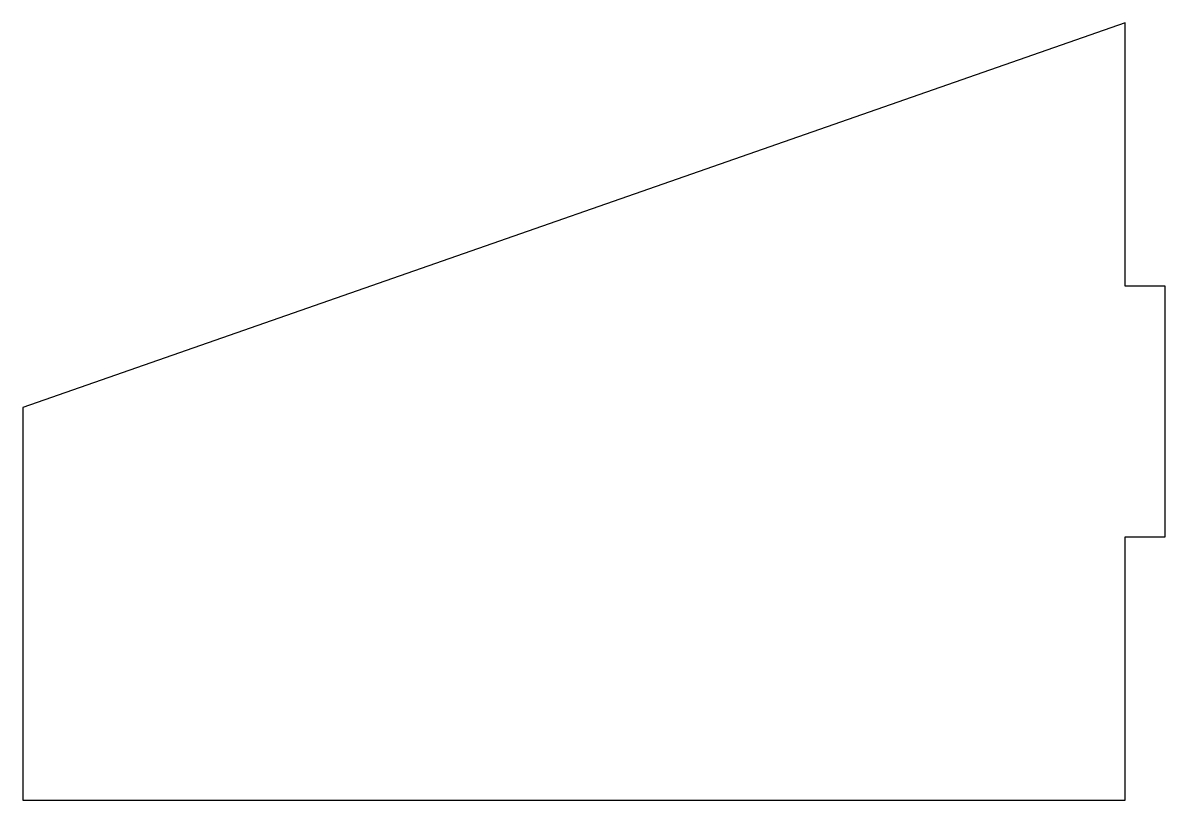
# Model space of a CAD drawing. Header units: millimetres. Extents: x -55 to 59, y -39 to 39.
import ezdxf

# ---------------------------------------------------------------- set-up
doc = ezdxf.new("R2010")
doc.units = ezdxf.units.MM

msp = doc.modelspace()

# ---------------------------------------------------------------- linework, layer by layer
msp.add_lwpolyline([(-55, 0.3875), (-55, -38.7875), (55, -38.7875), (55, -12.5), (59, -12.5), (59, 12.5), (55, 12.5), (55, 38.7875)], close=True)

doc.saveas('drawing.dxf')
